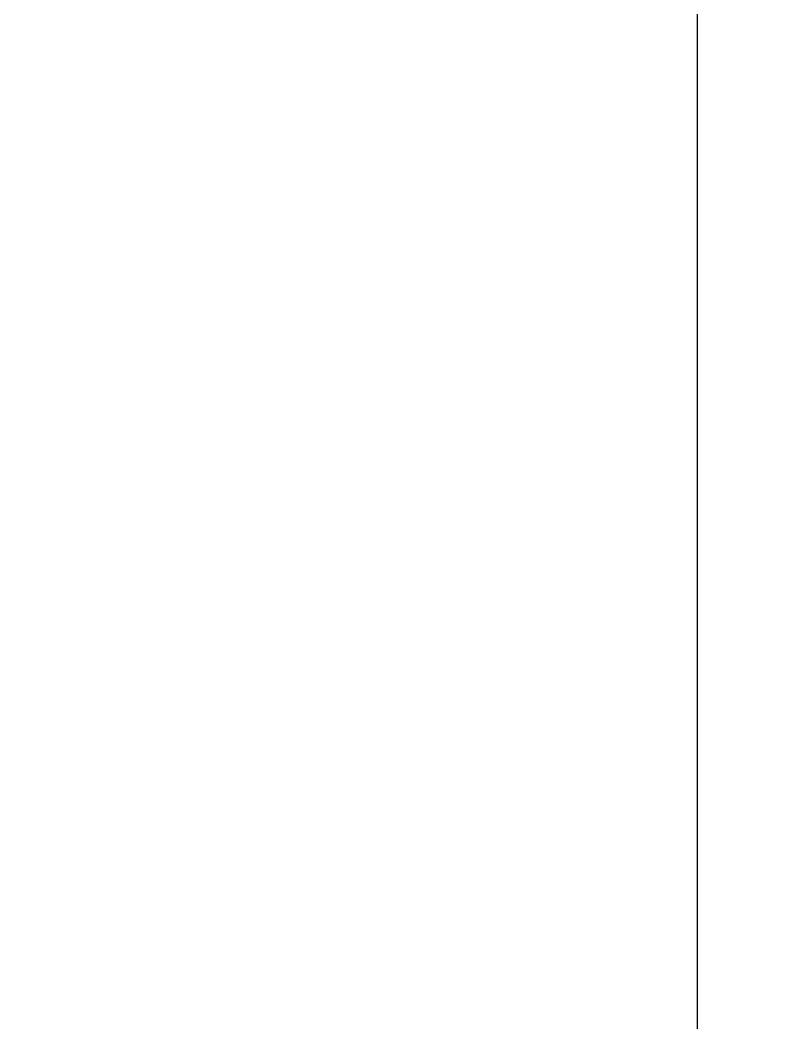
# Model space of a CAD drawing. Header units: millimetres. Extents: x -7906370 to 58235770, y -60992620 to 60.
# Drawn here: x 2317.7 to 2437.7, y -1977.2 to -1816.8 of the extents above; entities that cross this region are included whole.
import ezdxf

# ---------------------------------------------------------------- set-up
doc = ezdxf.new("R2010")
doc.units = ezdxf.units.MM
doc.layers.add('Image', color=7, linetype='Continuous')
doc.layers.add('Legend', color=250, linetype='Continuous')
picture_1 = doc.add_image_def('image2.jpg', size_in_pixel=(14352, 10750))
picture_2 = doc.add_image_def('image3.jpg', size_in_pixel=(14448, 10842))
picture_3 = doc.add_image_def('image4.jpg', size_in_pixel=(14330, 10848))
picture_4 = doc.add_image_def('image5.jpg', size_in_pixel=(14518, 11021))
picture_5 = doc.add_image_def('image6.jpg', size_in_pixel=(13892, 10901))

msp = doc.modelspace()

# ---------------------------------------------------------------- linework, layer by layer
at = {"layer": 'Legend', "lineweight": 30}
msp.add_lwpolyline([(2426.02, -1674.2), (2426.02, -1717.73), (2426.02, -1753.18), (2426.02, -1790.29), (2426.02, -2238.9), (2426.02, -2300.09), (2426.02, -2341.2), (2426.02, -2376.7)], dxfattribs=at)

# ---------------------------------------------------------------- pictures from other files: only their frames are drawn
at = {"layer": 'Image'}
image = msp.add_image(picture_3, insert=(737.37, -643.01), size_in_units=(14020504, 10612735.51), rotation=-41.087075921, dxfattribs=at)
image.dxf.v_pixel = (737.3696668, -642.9475834)
image.dxf.flags = 7
image = msp.add_image(picture_4, insert=(2280.14, -650.2), size_in_units=(34423574.55, 26130986.25), rotation=-15.91541305, dxfattribs=at)
image.dxf.v_pixel = (2280.1428331, -650.1335791)
image.dxf.flags = 7
image = msp.add_image(picture_1, insert=(2278.17, -1225.76), size_in_units=(37129363.11, 27809879.04), rotation=-28.281652722, dxfattribs=at)
image.dxf.v_pixel = (2278.1693874, -1225.6976378)
image.dxf.flags = 7
image = msp.add_image(picture_2, insert=(730.17, -1235.46), size_in_units=(20734735.63, 15558719.51), rotation=-59.414358554, dxfattribs=at)
image.dxf.v_pixel = (730.1667224, -1235.3948957)
image.dxf.flags = 7
image = msp.add_image(picture_5, insert=(746.05, -1816.84), size_in_units=(27284898.98, 21409454.03), rotation=-67.673646129, dxfattribs=at)
image.dxf.v_pixel = (746.0517661, -1816.772726)
image.dxf.flags = 7

doc.saveas('drawing.dxf')
